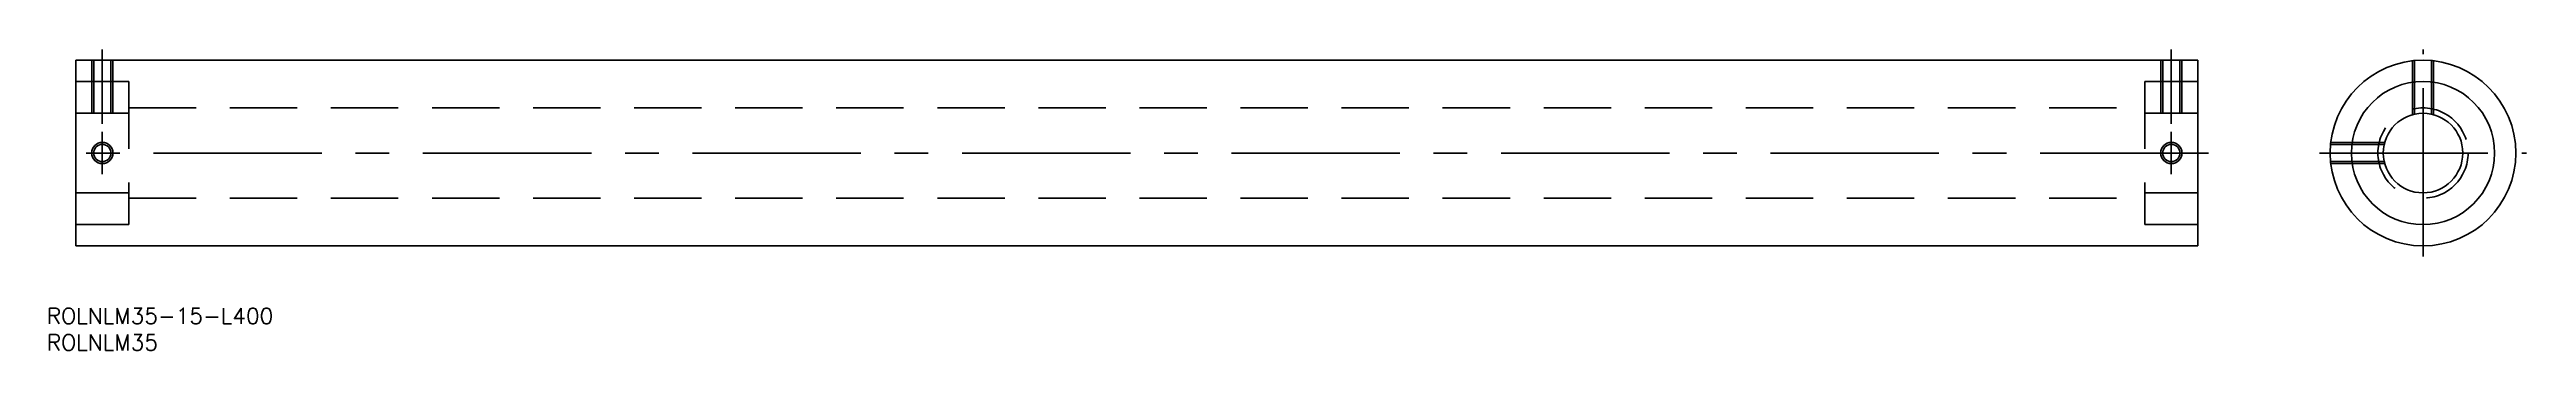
# Model space of a CAD drawing. Extents: x -447 to 20, y -37 to 20.
import ezdxf

# ---------------------------------------------------------------- set-up
doc = ezdxf.new("R2010")
doc.units = 0
doc.linetypes.add('CENTER', pattern=[50.8, 31.75, -6.35, 6.35, -6.35])
doc.linetypes.add('DASHED', pattern=[19.05, 12.7, -6.35])
doc.layers.get('0').update_dxf_attribs({"linetype": 'CONTINUOUS'})
doc.layers.add('CENTER', color=1, linetype='CONTINUOUS')
doc.styles.get("Standard").update_dxf_attribs({"font": 'txt.shx', "height": 3, "bigfont": 'bigfont.shx'})

msp = doc.modelspace()

# ---------------------------------------------------------------- linework, layer by layer
at = {"color": 7, "linetype": 'CONTINUOUS'}
for p, q in [((-442.44, 17.5), (-42.44, 17.5)), ((-442.44, 17.5), (-442.44, -17.5)), ((-42.44, 17.5), (-42.44, -17.5)), ((-442.44, -17.5), (-42.44, -17.5))]:
    msp.add_line(p, q, dxfattribs=at)
at = {"color": 3, "linetype": 'DASHED'}
for p, q in [((-439.44, 7.5), (-439.44, 17.5)), ((-439.06, 7.5), (-439.06, 17.5)), ((-435.82, 7.5), (-435.82, 17.5)), ((-435.44, 7.5), (-435.44, 17.5)), ((-49.44, 7.5), (-49.44, 17.5)), ((-49.06, 7.5), (-49.06, 17.5)), ((-45.82, 7.5), (-45.82, 17.5)), ((-45.44, 7.5), (-45.44, 17.5)), ((-2, 7.23), (-2, 17.39)), ((-1.62, 7.32), (-1.62, 17.42)), ((1.62, 7.32), (1.62, 17.42)), ((2, 7.23), (2, 17.39)), ((-432.44, 13.5), (-442.44, 13.5)), ((-432.44, 13.5), (-432.44, -13.5)), ((-52.44, 13.5), (-52.44, -13.5)), ((-52.44, 13.5), (-42.44, 13.5)), ((-432.44, 7.5), (-442.44, 7.5)), ((-432.44, 8.5), (-52.44, 8.5)), ((-52.44, 7.5), (-42.44, 7.5)), ((-7.32, 1.62), (-17.42, 1.62)), ((-7.23, 2), (-17.39, 2)), ((-7.32, -1.62), (-17.42, -1.62)), ((-7.23, -2), (-17.39, -2)), ((-432.44, -7.5), (-442.44, -7.5)), ((-432.44, -8.5), (-52.44, -8.5)), ((-52.44, -7.5), (-42.44, -7.5)), ((-432.44, -13.5), (-442.44, -13.5)), ((-52.44, -13.5), (-42.44, -13.5))]:
    msp.add_line(p, q, dxfattribs=at)
at = {"color": 7, "linetype": 'CONTINUOUS'}
for centre, radius in [((0, 0), 17.5), ((0, 0), 13.5), ((0, 0), 7.5), ((-437.44, 0), 1.62), ((-47.44, 0), 1.62)]:
    msp.add_circle(centre, radius, dxfattribs=at)
at = {"color": 3, "linetype": 'DASHED'}
msp.add_circle((0, 0), 8.5, dxfattribs=at)
at = {"color": 3, "linetype": 'CONTINUOUS'}
for centre in [(-437.44, 0), (-47.44, 0)]:
    msp.add_circle(centre, 2, dxfattribs=at)
at = {"layer": 'CENTER', "color": 1, "linetype": 'CENTER'}
for p, q in [((-437.44, 19.5), (-437.44, 5.5)), ((-47.44, 19.5), (-47.44, 5.5)), ((0, -19.5), (0, 19.5)), ((-437.44, 4), (-437.44, -4)), ((-47.44, 4), (-47.44, -4)), ((-19.5, 0), (19.5, 0)), ((-40.44, 0), (-444.44, 0))]:
    msp.add_line(p, q, dxfattribs=at)

# ---------------------------------------------------------------- texts
at = {"color": 7, "linetype": 'CONTINUOUS'}
for s, p in [('ROLNLM35-15-L400', (-447.9, -32.21)), ('ROLNLM35', (-447.9, -37.21))]:
    msp.add_text(s, height=3, dxfattribs=at).set_placement(p)

doc.saveas('drawing.dxf')
